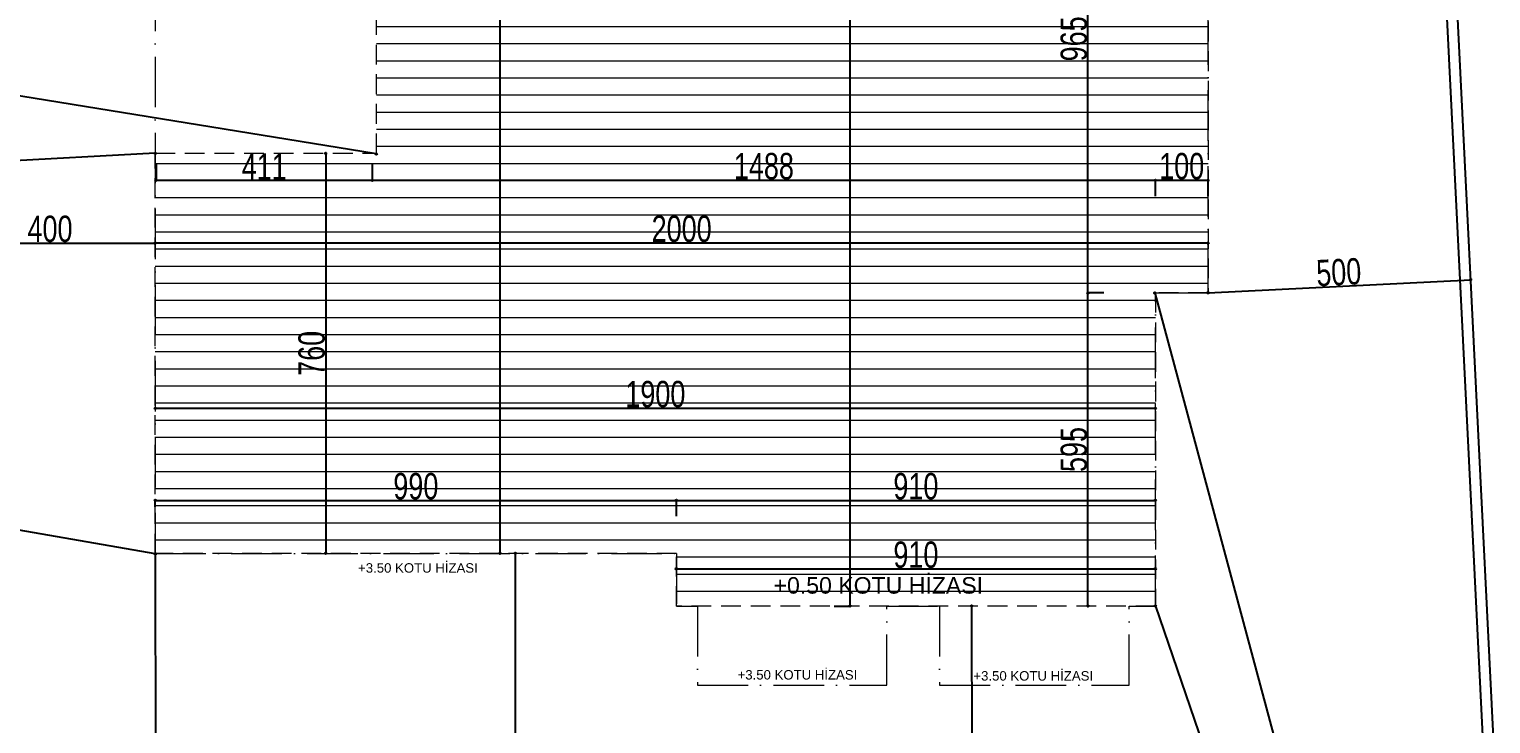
# Model space of a CAD drawing. Extents: x 775040 to 808375, y 4159409 to 4163651.
# Drawn here: x 778749 to 779443, y 4162014 to 4162344 of the extents above; entities that cross this region are included whole.
import ezdxf

# ---------------------------------------------------------------- set-up
doc = ezdxf.new("R2010")
doc.units = 0
doc.header["$MEASUREMENT"] = 0
doc.header["$PDMODE"] = 3
for name, pattern in [('ACAD_ISO10W100', [18, 12, -3, 0, -3]), ('DUZ', [500, 500]), ('HIDDEN', [0.375, 0.25, -0.125])]:
    doc.linetypes.add(name, pattern=pattern)
doc.layers.get('0').update_dxf_attribs({"linetype": 'DUZ'})
for name, color, linetype, lineweight in [('Z_dış ölçü', 115, 'Continuous', 25), ('Z_g1', 1, 'Continuous', 5), ('Z_iç ölçü dikey', 111, 'Continuous', 25), ('Z_iç ölçü yatay', 75, 'Continuous', 20), ('Z_tarama', 8, 'Continuous', 5), ('Z_yazı', 4, 'Continuous', 20), ('Z_zemin kat emsal', 1, 'Continuous', 9)]:
    doc.layers.add(name, color=color, linetype=linetype, lineweight=lineweight)
doc.styles.add('50', font='swisscl.ttf', dxfattribs={"height": 50})
doc.styles.add('ARIAL', font='ariblk.ttf', dxfattribs={"height": 1})
doc.styles.add('OLCU', font='stylu.ttf', dxfattribs={"oblique": 20, "height": 10})
doc.dimstyles.new('dış ölçü', dxfattribs={"dimtxt": 10, "dimasz": 6, "dimexe": 0, "dimexo": 20, "dimgap": 1, "dimtad": 1, "dimdec": 0, "dimdsep": 46, "dimtxsty": 'OLCU', "dimblk": 'SMALL', "dimcen": 2.5, "dimadec": 0, "dimazin": 0, "dimtfac": 1, "dimtdec": 0, "dimtofl": 0, "dimtmove": 0, "dimatfit": 3, "dimldrblk": 'SMALL', "dimfxl": 0, "dimtolj": 1, "dimtzin": 0, "dimarcsym": 0})

# ---------------------------------------------------------------- blocks, each defined once
blk = doc.blocks.new('_Small')
at = {"color": 0, "linetype": 'ByBlock', "lineweight": -2}
blk.add_circle((0, 0), 0.25, dxfattribs=at)
blk = doc.blocks.new('*D1203')
at = {"layer": 'Defpoints', "color": 0, "transparency": 16777216}
for p in [(775301.2, 4170198.3), (775301.4, 4170199.5), (778130.9, 4169740.5)]:
    blk.add_point(p, dxfattribs=at)
at = {"layer": 'Z_iç ölçü yatay', "color": 0, "lineweight": -2, "transparency": 16777216}
blk.add_line((778130.7, 4169739.3), (775301.2, 4170198.3), dxfattribs=at)
at = {"layer": 'Z_iç ölçü yatay', "color": 0, "lineweight": -2, "transparency": 16777216, "xscale": 6, "yscale": 6, "zscale": 6}
for p, rotation in [((775301.2, 4170198.3), 170.7863126378747), ((778130.7, 4169739.3), 350.7863126378747)]:
    blk.add_blockref('_Small', p, dxfattribs=dict(at, rotation=rotation))
at = {"layer": 'Z_iç ölçü yatay', "color": 0, "transparency": 16777216, "insert": (776720.2, 4169995), "char_height": 50, "attachment_point": 5, "rotation": 350.7863, "style": '50'}
blk.add_mtext('\\A1;2866', dxfattribs=at)
blk = doc.blocks.new('*D1205')
at = {"layer": 'Defpoints', "color": 0, "transparency": 16777216}
for p in [(777710.9, 4169740.5), (774358.6, 4169559.2), (774358.6, 4169559.2)]:
    blk.add_point(p, dxfattribs=at)
at = {"layer": 'Z_iç ölçü yatay', "color": 0, "lineweight": -2, "transparency": 16777216}
blk.add_line((777710.9, 4169740.5), (774358.6, 4169559.2), dxfattribs=at)
at = {"layer": 'Z_iç ölçü yatay', "color": 0, "lineweight": -2, "transparency": 16777216, "xscale": 6, "yscale": 6, "zscale": 6}
for p, rotation in [((777710.9, 4169740.5), 3.095714056865608), ((774358.6, 4169559.2), 183.0957140568657)]:
    blk.add_blockref('_Small', p, dxfattribs=dict(at, rotation=rotation))
at = {"layer": 'Z_iç ölçü yatay', "color": 0, "transparency": 16777216, "insert": (776033.3, 4169676.5), "char_height": 50, "attachment_point": 5, "rotation": 3.0957, "style": '50'}
blk.add_mtext('\\A1;3357', dxfattribs=at)
blk = doc.blocks.new('*D1206')
at = {"layer": 'Defpoints', "color": 0, "transparency": 16777216}
for p in [(774358.5, 4169559.1), (774358.6, 4169559.6), (777710.9, 4168980.5)]:
    blk.add_point(p, dxfattribs=at)
at = {"layer": 'Z_iç ölçü yatay', "color": 0, "lineweight": -2, "transparency": 16777216}
blk.add_line((777710.8, 4168980), (774358.5, 4169559.1), dxfattribs=at)
at = {"layer": 'Z_iç ölçü yatay', "color": 0, "lineweight": -2, "transparency": 16777216, "xscale": 6, "yscale": 6, "zscale": 6}
for p, rotation in [((774358.5, 4169559.1), 170.1990769017392), ((777710.8, 4168980), 350.1990769017392)]:
    blk.add_blockref('_Small', p, dxfattribs=dict(at, rotation=rotation))
at = {"layer": 'Z_iç ölçü yatay', "color": 0, "transparency": 16777216, "insert": (776039.2, 4169295.8), "char_height": 50, "attachment_point": 5, "rotation": 350.1991, "style": '50'}
blk.add_mtext('\\A1;3402', dxfattribs=at)
blk = doc.blocks.new('*D1207')
at = {"layer": 'Defpoints', "color": 0, "transparency": 16777216}
for p in [(777710.8, 4168979.6), (777711.3, 4167975.1), (777711.3, 4167975.1)]:
    blk.add_point(p, dxfattribs=at)
at = {"layer": 'Z_iç ölçü yatay', "color": 0, "lineweight": -2, "transparency": 16777216}
blk.add_line((777710.8, 4168979.6), (777711.3, 4167975.1), dxfattribs=at)
at = {"layer": 'Z_iç ölçü yatay', "color": 0, "lineweight": -2, "transparency": 16777216, "xscale": 6, "yscale": 6, "zscale": 6}
for p, rotation in [((777710.8, 4168979.6), 90.02767157173999), ((777711.3, 4167975.1), 270.02767157174)]:
    blk.add_blockref('_Small', p, dxfattribs=dict(at, rotation=rotation))
at = {"layer": 'Z_iç ölçü yatay', "color": 0, "transparency": 16777216, "insert": (777737.6, 4168477.4), "char_height": 50, "attachment_point": 5, "rotation": 270.0277, "style": '50'}
blk.add_mtext('\\A1;1005', dxfattribs=at)
blk = doc.blocks.new('*D1208')
at = {"layer": 'Defpoints', "color": 0, "transparency": 16777216}
for p in [(778394.7, 4168980.5), (778393.6, 4167652.7), (778393.6, 4167652.7)]:
    blk.add_point(p, dxfattribs=at)
at = {"layer": 'Z_iç ölçü yatay', "color": 0, "lineweight": -2, "transparency": 16777216}
blk.add_line((778394.7, 4168980.5), (778393.6, 4167652.7), dxfattribs=at)
at = {"layer": 'Z_iç ölçü yatay', "color": 0, "lineweight": -2, "transparency": 16777216, "xscale": 6, "yscale": 6, "zscale": 6}
for p, rotation in [((778394.7, 4168980.5), 89.95209604841035), ((778393.6, 4167652.7), 269.9520960484103)]:
    blk.add_blockref('_Small', p, dxfattribs=dict(at, rotation=rotation))
at = {"layer": 'Z_iç ölçü yatay', "color": 0, "transparency": 16777216, "insert": (778367.6, 4168316.6), "char_height": 50, "attachment_point": 5, "rotation": 89.9521, "style": '50'}
blk.add_mtext('\\A1;1328', dxfattribs=at)
blk = doc.blocks.new('*D1209')
at = {"layer": 'Defpoints', "color": 0, "transparency": 16777216}
for p in [(779610.9, 4168880.5), (780347.9, 4166729.3), (780347.9, 4166729.3)]:
    blk.add_point(p, dxfattribs=at)
at = {"layer": 'Z_iç ölçü yatay', "color": 0, "lineweight": -2, "transparency": 16777216}
blk.add_line((779610.9, 4168880.5), (780347.9, 4166729.3), dxfattribs=at)
at = {"layer": 'Z_iç ölçü yatay', "color": 0, "lineweight": -2, "transparency": 16777216, "xscale": 6, "yscale": 6, "zscale": 6}
for p, rotation in [((779610.9, 4168880.5), 108.9099723857733), ((780347.9, 4166729.3), 288.9099723857732)]:
    blk.add_blockref('_Small', p, dxfattribs=dict(at, rotation=rotation))
at = {"layer": 'Z_iç ölçü yatay', "color": 0, "transparency": 16777216, "insert": (780004.1, 4167813.4), "char_height": 50, "attachment_point": 5, "rotation": 288.91, "style": '50'}
blk.add_mtext('\\A1;2274', dxfattribs=at)
blk = doc.blocks.new('*D1210')
at = {"layer": 'Defpoints', "color": 0, "transparency": 16777216}
for p in [(780210, 4169500.3), (780210, 4169500.3), (779710.9, 4169475.5)]:
    blk.add_point(p, dxfattribs=at)
at = {"layer": 'Z_iç ölçü yatay', "color": 0, "lineweight": -2, "transparency": 16777216}
blk.add_line((779710.9, 4169475.5), (780210, 4169500.3), dxfattribs=at)
at = {"layer": 'Z_iç ölçü yatay', "color": 0, "lineweight": -2, "transparency": 16777216, "xscale": 6, "yscale": 6, "zscale": 6}
for p, rotation in [((780210, 4169500.3), 2.847526263459315), ((779710.9, 4169475.5), 182.8475262634593)]:
    blk.add_blockref('_Small', p, dxfattribs=dict(at, rotation=rotation))
at = {"layer": 'Z_iç ölçü yatay', "color": 0, "transparency": 16777216, "insert": (779959.2, 4169514.5), "char_height": 50, "attachment_point": 5, "rotation": 2.8475, "style": '50'}
blk.add_mtext('\\A1;500', dxfattribs=at)
blk = doc.blocks.new('*D1211')
at = {"layer": 'Defpoints', "color": 0, "transparency": 16777216}
for p in [(779610.9, 4169475.5), (780348.3, 4166729), (780349.4, 4166729.3)]:
    blk.add_point(p, dxfattribs=at)
at = {"layer": 'Z_iç ölçü yatay', "color": 0, "lineweight": -2, "transparency": 16777216}
blk.add_line((779609.8, 4169475.2), (780348.3, 4166729), dxfattribs=at)
at = {"layer": 'Z_iç ölçü yatay', "color": 0, "lineweight": -2, "transparency": 16777216, "xscale": 6, "yscale": 6, "zscale": 6}
for p, rotation in [((779609.8, 4169475.2), 105.0505639076078), ((780348.3, 4166729), 285.0505639076078)]:
    blk.add_blockref('_Small', p, dxfattribs=dict(at, rotation=rotation))
at = {"layer": 'Z_iç ölçü yatay', "color": 0, "transparency": 16777216, "insert": (780004.8, 4168109), "char_height": 50, "attachment_point": 5, "rotation": 285.0506, "style": '50'}
blk.add_mtext('\\A1;2844', dxfattribs=at)
blk = doc.blocks.new('*D1215')
at = {"layer": 'Defpoints', "color": 0, "transparency": 16777216}
for p in [(779261.7, 4168880.5), (779264.8, 4167241), (779264.8, 4167241)]:
    blk.add_point(p, dxfattribs=at)
at = {"layer": 'Z_iç ölçü yatay', "color": 0, "lineweight": -2, "transparency": 16777216}
blk.add_line((779261.7, 4168880.5), (779264.8, 4167241), dxfattribs=at)
at = {"layer": 'Z_iç ölçü yatay', "color": 0, "lineweight": -2, "transparency": 16777216, "xscale": 6, "yscale": 6, "zscale": 6}
for p, rotation in [((779261.7, 4168880.5), 90.10614924879127), ((779264.8, 4167241), 270.1061492487913)]:
    blk.add_blockref('_Small', p, dxfattribs=dict(at, rotation=rotation))
at = {"layer": 'Z_iç ölçü yatay', "color": 0, "transparency": 16777216, "insert": (779289.9, 4168060.8), "char_height": 50, "attachment_point": 5, "rotation": 270.1061, "style": '50'}
blk.add_mtext('\\A1;1639', dxfattribs=at)
blk = doc.blocks.new('*D1227')
at = {"layer": 'Defpoints', "color": 0, "transparency": 16777216}
for p in [(777712.4, 4169740.5), (778123.2, 4169740.5), (778123.2, 4169689.2)]:
    blk.add_point(p, dxfattribs=at)
at = {"layer": 'Z_iç ölçü yatay', "color": 0, "lineweight": -2, "transparency": 16777216}
for p, q in [((777712.4, 4169719.2), (777712.4, 4169689.2)), ((778123.2, 4169719.2), (778123.2, 4169689.2)), ((777712.4, 4169689.2), (778123.2, 4169689.2))]:
    blk.add_line(p, q, dxfattribs=at)
at = {"layer": 'Z_iç ölçü yatay', "color": 0, "lineweight": -2, "transparency": 16777216, "xscale": 6, "yscale": 6, "zscale": 6, "rotation": 180}
blk.add_blockref('_Small', (777712.4, 4169689.2), dxfattribs=at)
at = {"layer": 'Z_iç ölçü yatay', "color": 0, "lineweight": -2, "transparency": 16777216, "xscale": 6, "yscale": 6, "zscale": 6}
blk.add_blockref('_Small', (778123.2, 4169689.2), dxfattribs=at)
at = {"layer": 'Z_iç ölçü yatay', "color": 0, "transparency": 16777216, "insert": (777917.8, 4169715.2), "char_height": 50, "attachment_point": 5, "style": '50'}
blk.add_mtext('\\A1;411', dxfattribs=at)
blk = doc.blocks.new('*D1228')
at = {"layer": 'Defpoints', "color": 0, "transparency": 16777216}
for p in [(778123.2, 4169740.5), (779610.9, 4169689.2), (779610.9, 4169475.5)]:
    blk.add_point(p, dxfattribs=at)
at = {"layer": 'Z_iç ölçü yatay', "color": 0, "lineweight": -2, "transparency": 16777216}
for p, q in [((778123.2, 4169719.2), (778123.2, 4169689.2)), ((778123.2, 4169689.2), (779610.9, 4169689.2)), ((779610.9, 4169659.2), (779610.9, 4169689.2))]:
    blk.add_line(p, q, dxfattribs=at)
at = {"layer": 'Z_iç ölçü yatay', "color": 0, "lineweight": -2, "transparency": 16777216, "xscale": 6, "yscale": 6, "zscale": 6, "rotation": 180}
blk.add_blockref('_Small', (778123.2, 4169689.2), dxfattribs=at)
at = {"layer": 'Z_iç ölçü yatay', "color": 0, "lineweight": -2, "transparency": 16777216, "xscale": 6, "yscale": 6, "zscale": 6}
blk.add_blockref('_Small', (779610.9, 4169689.2), dxfattribs=at)
at = {"layer": 'Z_iç ölçü yatay', "color": 0, "transparency": 16777216, "insert": (778867.1, 4169715.8), "char_height": 50, "attachment_point": 5, "style": '50'}
blk.add_mtext('\\A1;1488', dxfattribs=at)
blk = doc.blocks.new('*D1229')
at = {"layer": 'Defpoints', "color": 0, "transparency": 16777216}
for p in [(779710.9, 4169689.2), (779610.9, 4169475.5), (779710.9, 4169475.5)]:
    blk.add_point(p, dxfattribs=at)
at = {"layer": 'Z_iç ölçü yatay', "color": 0, "lineweight": -2, "transparency": 16777216}
for p, q in [((779610.9, 4169659.2), (779610.9, 4169689.2)), ((779610.9, 4169689.2), (779710.9, 4169689.2)), ((779710.9, 4169659.2), (779710.9, 4169689.2))]:
    blk.add_line(p, q, dxfattribs=at)
at = {"layer": 'Z_iç ölçü yatay', "color": 0, "lineweight": -2, "transparency": 16777216, "xscale": 6, "yscale": 6, "zscale": 6, "rotation": 180}
blk.add_blockref('_Small', (779610.9, 4169689.2), dxfattribs=at)
at = {"layer": 'Z_iç ölçü yatay', "color": 0, "lineweight": -2, "transparency": 16777216, "xscale": 6, "yscale": 6, "zscale": 6}
blk.add_blockref('_Small', (779710.9, 4169689.2), dxfattribs=at)
at = {"layer": 'Z_iç ölçü yatay', "color": 0, "transparency": 16777216, "insert": (779660.9, 4169715.8), "char_height": 50, "attachment_point": 5, "style": '50'}
blk.add_mtext('\\A1;100', dxfattribs=at)
blk = doc.blocks.new('*D1230')
at = {"layer": 'Defpoints', "color": 0, "transparency": 16777216}
for p in [(779710.9, 4169570.2), (777710.9, 4169547.2), (779710.9, 4169547.2)]:
    blk.add_point(p, dxfattribs=at)
at = {"layer": 'Z_iç ölçü yatay', "color": 0, "lineweight": -2, "transparency": 16777216}
for p, q in [((777710.9, 4169567.2), (777710.9, 4169570.2)), ((777710.9, 4169570.2), (779710.9, 4169570.2)), ((779710.9, 4169567.2), (779710.9, 4169570.2))]:
    blk.add_line(p, q, dxfattribs=at)
at = {"layer": 'Z_iç ölçü yatay', "color": 0, "lineweight": -2, "transparency": 16777216, "xscale": 6, "yscale": 6, "zscale": 6, "rotation": 180}
blk.add_blockref('_Small', (777710.9, 4169570.2), dxfattribs=at)
at = {"layer": 'Z_iç ölçü yatay', "color": 0, "lineweight": -2, "transparency": 16777216, "xscale": 6, "yscale": 6, "zscale": 6}
blk.add_blockref('_Small', (779710.9, 4169570.2), dxfattribs=at)
at = {"layer": 'Z_iç ölçü yatay', "color": 0, "transparency": 16777216, "insert": (778710.9, 4169596.8), "char_height": 50, "attachment_point": 5, "style": '50'}
blk.add_mtext('\\A1;2000', dxfattribs=at)
blk = doc.blocks.new('*D1231')
at = {"layer": 'Defpoints', "color": 0, "transparency": 16777216}
for p in [(779610.9, 4169256.2), (777710.9, 4169239.2), (779610.9, 4169239.2)]:
    blk.add_point(p, dxfattribs=at)
at = {"layer": 'Z_iç ölçü yatay', "color": 0, "lineweight": -2, "transparency": 16777216}
blk.add_line((777710.9, 4169256.2), (779610.9, 4169256.2), dxfattribs=at)
at = {"layer": 'Z_iç ölçü yatay', "color": 0, "lineweight": -2, "transparency": 16777216, "xscale": 6, "yscale": 6, "zscale": 6, "rotation": 180}
blk.add_blockref('_Small', (777710.9, 4169256.2), dxfattribs=at)
at = {"layer": 'Z_iç ölçü yatay', "color": 0, "lineweight": -2, "transparency": 16777216, "xscale": 6, "yscale": 6, "zscale": 6}
blk.add_blockref('_Small', (779610.9, 4169256.2), dxfattribs=at)
at = {"layer": 'Z_iç ölçü yatay', "color": 0, "transparency": 16777216, "insert": (778660.9, 4169282.8), "char_height": 50, "attachment_point": 5, "style": '50'}
blk.add_mtext('\\A1;1900', dxfattribs=at)
blk = doc.blocks.new('*D1232')
at = {"layer": 'Defpoints', "color": 0, "transparency": 16777216}
for p in [(778700.9, 4169081.2), (777710.9, 4169049.2), (778700.9, 4168980.5)]:
    blk.add_point(p, dxfattribs=at)
at = {"layer": 'Z_iç ölçü yatay', "color": 0, "lineweight": -2, "transparency": 16777216}
for p, q in [((777710.9, 4169069.2), (777710.9, 4169081.2)), ((777710.9, 4169081.2), (778700.9, 4169081.2)), ((778700.9, 4169051.2), (778700.9, 4169081.2))]:
    blk.add_line(p, q, dxfattribs=at)
at = {"layer": 'Z_iç ölçü yatay', "color": 0, "lineweight": -2, "transparency": 16777216, "xscale": 6, "yscale": 6, "zscale": 6, "rotation": 180}
blk.add_blockref('_Small', (777710.9, 4169081.2), dxfattribs=at)
at = {"layer": 'Z_iç ölçü yatay', "color": 0, "lineweight": -2, "transparency": 16777216, "xscale": 6, "yscale": 6, "zscale": 6}
blk.add_blockref('_Small', (778700.9, 4169081.2), dxfattribs=at)
at = {"layer": 'Z_iç ölçü yatay', "color": 0, "transparency": 16777216, "insert": (778205.9, 4169107.8), "char_height": 50, "attachment_point": 5, "style": '50'}
blk.add_mtext('\\A1;990', dxfattribs=at)
blk = doc.blocks.new('*D1233')
at = {"layer": 'Defpoints', "color": 0, "transparency": 16777216}
for p in [(779610.9, 4169081.2), (779610.9, 4169081.2), (778700.9, 4168980.5)]:
    blk.add_point(p, dxfattribs=at)
at = {"layer": 'Z_iç ölçü yatay', "color": 0, "lineweight": -2, "transparency": 16777216}
for p, q in [((778700.9, 4169051.2), (778700.9, 4169081.2)), ((778700.9, 4169081.2), (779610.9, 4169081.2))]:
    blk.add_line(p, q, dxfattribs=at)
at = {"layer": 'Z_iç ölçü yatay', "color": 0, "lineweight": -2, "transparency": 16777216, "xscale": 6, "yscale": 6, "zscale": 6, "rotation": 180}
blk.add_blockref('_Small', (778700.9, 4169081.2), dxfattribs=at)
at = {"layer": 'Z_iç ölçü yatay', "color": 0, "lineweight": -2, "transparency": 16777216, "xscale": 6, "yscale": 6, "zscale": 6}
blk.add_blockref('_Small', (779610.9, 4169081.2), dxfattribs=at)
at = {"layer": 'Z_iç ölçü yatay', "color": 0, "transparency": 16777216, "insert": (779155.9, 4169107.8), "char_height": 50, "attachment_point": 5, "style": '50'}
blk.add_mtext('\\A1;910', dxfattribs=at)
blk = doc.blocks.new('*D1234')
at = {"layer": 'Defpoints', "color": 0, "transparency": 16777216}
for p in [(778700.9, 4168951.2), (779610.9, 4168951.2), (779610.9, 4168951.2)]:
    blk.add_point(p, dxfattribs=at)
at = {"layer": 'Z_iç ölçü yatay', "color": 0, "lineweight": -2, "transparency": 16777216}
blk.add_line((778700.9, 4168951.2), (779610.9, 4168951.2), dxfattribs=at)
at = {"layer": 'Z_iç ölçü yatay', "color": 0, "lineweight": -2, "transparency": 16777216, "xscale": 6, "yscale": 6, "zscale": 6, "rotation": 180}
blk.add_blockref('_Small', (778700.9, 4168951.2), dxfattribs=at)
at = {"layer": 'Z_iç ölçü yatay', "color": 0, "lineweight": -2, "transparency": 16777216, "xscale": 6, "yscale": 6, "zscale": 6}
blk.add_blockref('_Small', (779610.9, 4168951.2), dxfattribs=at)
at = {"layer": 'Z_iç ölçü yatay', "color": 0, "transparency": 16777216, "insert": (779155.9, 4168977.8), "char_height": 50, "attachment_point": 5, "style": '50'}
blk.add_mtext('\\A1;910', dxfattribs=at)
blk = doc.blocks.new('*D1237')
at = {"layer": 'Defpoints', "color": 0, "transparency": 16777216}
for p in [(778383.7, 4171410.5), (778365.7, 4168980.5), (778383.7, 4168980.5)]:
    blk.add_point(p, dxfattribs=at)
at = {"layer": 'Z_iç ölçü yatay', "color": 0, "lineweight": -2, "transparency": 16777216}
blk.add_line((778365.7, 4171410.5), (778365.7, 4168980.5), dxfattribs=at)
at = {"layer": 'Z_iç ölçü yatay', "color": 0, "lineweight": -2, "transparency": 16777216, "xscale": 6, "yscale": 6, "zscale": 6}
for p, rotation in [((778365.7, 4171410.5), 90), ((778365.7, 4168980.5), 270)]:
    blk.add_blockref('_Small', p, dxfattribs=dict(at, rotation=rotation))
at = {"layer": 'Z_iç ölçü yatay', "color": 0, "transparency": 16777216, "insert": (778339.1, 4170195.5), "char_height": 50, "attachment_point": 5, "rotation": 90, "style": '50'}
blk.add_mtext('\\A1;2430', dxfattribs=at)
blk = doc.blocks.new('*D1238')
at = {"layer": 'Defpoints', "color": 0, "transparency": 16777216}
for p in [(778030.7, 4169740.5), (778034.7, 4168980.5), (778053.7, 4168980.5)]:
    blk.add_point(p, dxfattribs=at)
at = {"layer": 'Z_iç ölçü yatay', "color": 0, "lineweight": -2, "transparency": 16777216}
blk.add_line((778034.7, 4169740.5), (778034.7, 4168980.5), dxfattribs=at)
at = {"layer": 'Z_iç ölçü yatay', "color": 0, "lineweight": -2, "transparency": 16777216, "xscale": 6, "yscale": 6, "zscale": 6}
for p, rotation in [((778034.7, 4169740.5), 90), ((778034.7, 4168980.5), 270)]:
    blk.add_blockref('_Small', p, dxfattribs=dict(at, rotation=rotation))
at = {"layer": 'Z_iç ölçü yatay', "color": 0, "transparency": 16777216, "insert": (778008.1, 4169360.5), "char_height": 50, "attachment_point": 5, "rotation": 90, "style": '50'}
blk.add_mtext('\\A1;760', dxfattribs=at)
blk = doc.blocks.new('*D1239')
at = {"layer": 'Defpoints', "color": 0, "transparency": 16777216}
for p in [(778891.7, 4171410.5), (779030.7, 4171410.5), (778957.7, 4168880.5)]:
    blk.add_point(p, dxfattribs=at)
at = {"layer": 'Z_iç ölçü yatay', "color": 0, "lineweight": -2, "transparency": 16777216}
for p, q in [((779000.7, 4171410.5), (779030.7, 4171410.5)), ((779030.7, 4168880.5), (779030.7, 4171410.5)), ((779000.7, 4168880.5), (779030.7, 4168880.5))]:
    blk.add_line(p, q, dxfattribs=at)
at = {"layer": 'Z_iç ölçü yatay', "color": 0, "lineweight": -2, "transparency": 16777216, "xscale": 6, "yscale": 6, "zscale": 6}
for p, rotation in [((779030.7, 4171410.5), 90), ((779030.7, 4168880.5), 270)]:
    blk.add_blockref('_Small', p, dxfattribs=dict(at, rotation=rotation))
at = {"layer": 'Z_iç ölçü yatay', "color": 0, "transparency": 16777216, "insert": (779004.1, 4170145.5), "char_height": 50, "attachment_point": 5, "rotation": 90, "style": '50'}
blk.add_mtext('\\A1;2530', dxfattribs=at)
blk = doc.blocks.new('*D1240')
at = {"layer": 'Defpoints', "color": 0, "transparency": 16777216}
for p in [(779482.7, 4169475.2), (779608.3, 4169475.2), (779497.7, 4168880.5)]:
    blk.add_point(p, dxfattribs=at)
at = {"layer": 'Z_iç ölçü yatay', "color": 0, "lineweight": -2, "transparency": 16777216}
for p in [(779512.7, 4169475.2), (779482.7, 4168880.5)]:
    blk.add_line(p, (779482.7, 4169475.2), dxfattribs=at)
at = {"layer": 'Z_iç ölçü yatay', "color": 0, "lineweight": -2, "transparency": 16777216, "xscale": 6, "yscale": 6, "zscale": 6}
for p, rotation in [((779482.7, 4169475.2), 90), ((779482.7, 4168880.5), 270)]:
    blk.add_blockref('_Small', p, dxfattribs=dict(at, rotation=rotation))
at = {"layer": 'Z_iç ölçü yatay', "color": 0, "transparency": 16777216, "insert": (779456.1, 4169177.9), "char_height": 50, "attachment_point": 5, "rotation": 90, "style": '50'}
blk.add_mtext('\\A1;595', dxfattribs=at)
blk = doc.blocks.new('*D1241')
at = {"layer": 'Defpoints', "color": 0, "transparency": 16777216}
for p in [(779482.7, 4170440.5), (779710.9, 4170440.5), (779608.3, 4169475.2)]:
    blk.add_point(p, dxfattribs=at)
at = {"layer": 'Z_iç ölçü yatay', "color": 0, "lineweight": -2, "transparency": 16777216}
for p, q in [((779512.7, 4170440.5), (779482.7, 4170440.5)), ((779482.7, 4169475.2), (779482.7, 4170440.5)), ((779512.7, 4169475.2), (779482.7, 4169475.2))]:
    blk.add_line(p, q, dxfattribs=at)
at = {"layer": 'Z_iç ölçü yatay', "color": 0, "lineweight": -2, "transparency": 16777216, "xscale": 6, "yscale": 6, "zscale": 6}
for p, rotation in [((779482.7, 4170440.5), 90), ((779482.7, 4169475.2), 270)]:
    blk.add_blockref('_Small', p, dxfattribs=dict(at, rotation=rotation))
at = {"layer": 'Z_iç ölçü yatay', "color": 0, "transparency": 16777216, "insert": (779456.1, 4169957.9), "char_height": 50, "attachment_point": 5, "rotation": 90, "style": '50'}
blk.add_mtext('\\A1;965', dxfattribs=at)
blk = doc.blocks.new('*D1243')
at = {"layer": 'Defpoints', "color": 0, "transparency": 16777216}
for p in [(777710.9, 4169570.1), (777310.9, 4169546.6), (777710.9, 4169551.6)]:
    blk.add_point(p, dxfattribs=at)
at = {"layer": 'Z_iç ölçü yatay', "color": 0, "lineweight": -2, "transparency": 16777216}
for p, q in [((777310.9, 4169566.6), (777310.9, 4169570.1)), ((777310.9, 4169570.1), (777710.9, 4169570.1))]:
    blk.add_line(p, q, dxfattribs=at)
at = {"layer": 'Z_iç ölçü yatay', "color": 0, "lineweight": -2, "transparency": 16777216, "xscale": 6, "yscale": 6, "zscale": 6, "rotation": 180}
blk.add_blockref('_Small', (777310.9, 4169570.1), dxfattribs=at)
at = {"layer": 'Z_iç ölçü yatay', "color": 0, "lineweight": -2, "transparency": 16777216, "xscale": 6, "yscale": 6, "zscale": 6}
blk.add_blockref('_Small', (777710.9, 4169570.1), dxfattribs=at)
at = {"layer": 'Z_iç ölçü yatay', "color": 0, "transparency": 16777216, "insert": (777510.9, 4169596.7), "char_height": 50, "attachment_point": 5, "style": '50'}
blk.add_mtext('\\A1;400', dxfattribs=at)
blk = doc.blocks.new('WE')
at = {"layer": 'Z_tarama'}
h = blk.add_hatch(dxfattribs=at)
h.set_pattern_fill('ANSI31', color=256, scale=260, angle=135, style=0)
h.set_pattern_definition([(180, (-797443, -4198493), (-4e-15, -32.5), [])])
h.paths.add_polyline_path([(-654.82, 765.31), (145.18, 765.31), (145.18, 705.31), (440.18, 705.31), (440.18, 765.31), (1245.18, 765.31), (1245.18, -204.69), (1345.18, -204.69), (1345.18, -1169.69), (1245.18, -1169.69), (1245.18, -1764.69), (335.18, -1764.69), (335.18, -1664.69), (-654.82, -1664.69), (-654.82, -904.69), (-234.82, -904.69), (-234.82, -124.69), (-442.34, -124.69), (-442.34, -44.69), (-654.82, -44.69)])
at = {"layer": 'Z_dış ölçü', "color": 3, "linetype": 'Continuous'}
blk.add_lwpolyline([(1720.04, 1353.23), (528.35, 1309.28), (-975.12, 1253.83), (-1622.14, 1241.34), (-2104.27, 1232.03), (-2572.78, 290.6), (-3064.29, -446.12), (-3784.83, -1045.52), (-4007.1, -1086), (1982.12, -3915.91), (1730.81, 1136.63), (1720.04, 1353.23)], dxfattribs=at)
blk.add_lwpolyline([(1701.04, 1332.51), (529.08, 1289.29), (-974.56, 1233.84), (-1621.75, 1221.34), (-2091.76, 1212.27), (-2555.44, 280.56), (-3049.26, -459.63), (-3776.08, -1064.26), (-3942.25, -1094.52), (1960.49, -3883.57), (1710.84, 1135.64)], close=True, dxfattribs=at)
at = {"layer": 'Z_yazı', "linetype": 'ACAD_ISO10W100', "ltscale": 8}
blk.add_lwpolyline([(-654.82, 145.15), (-654.82, -1664.72), (335.18, -1664.72), (335.18, -1764.72), (375.18, -1764.72), (375.18, -1914.72), (735.18, -1914.72), (735.18, -1764.72), (835.18, -1764.72), (835.18, -1914.72), (1195.18, -1914.72), (1195.18, -1764.72), (1245.18, -1764.72), (1245.18, -1169.72), (1345.18, -1169.72), (1345.18, 165.28)], dxfattribs=at)
at = {"layer": 'Z_zemin kat emsal', "linetype": 'HIDDEN', "ltscale": 150}
blk.add_lwpolyline([(-654.82, 765.31), (145.18, 765.31), (145.18, 705.31), (440.18, 705.31), (440.18, 765.31), (1245.18, 765.31), (1245.18, -204.69), (1345.18, -204.69), (1345.18, -1169.69), (1245.18, -1169.69), (1245.18, -1764.69), (335.18, -1764.69), (335.18, -1664.69), (-654.82, -1664.69), (-654.82, -904.69), (-234.82, -904.69), (-234.82, -124.69), (-442.34, -124.69), (-442.34, -44.69), (-654.82, -44.69), (-654.82, 765.31)], dxfattribs=at)
at = {"layer": 'Z_g1', "insert": (718.7, -1725.64), "char_height": 31.36, "width": 911.6863, "attachment_point": 5, "style": 'ARIAL'}
blk.add_mtext('{\\fArial|b0|i0|c162|p34;+0.50 KOTU HİZASI}', dxfattribs=at)
at = {"layer": 'Z_yazı', "char_height": 17.92, "width": 520.9636, "attachment_point": 5, "style": 'ARIAL'}
for insert in [(-155.91, -1692.4), (565.09, -1895.4), (1013.09, -1897.4)]:
    blk.add_mtext('{\\fArial|b0|i0|c162|p34;+3.50 KOTU HİZASI}', dxfattribs=dict(at, insert=insert))
at = {"layer": 'Z_iç ölçü yatay'}
for base, p1, p2, picture, middle in [((0, -1664.69), (18, 765.31), (18, -1664.69), '*D1237', (-26.64, -449.69)), ((665, 765.31), (592, -1764.69), (526, 765.31), '*D1239', (638.36, -499.69)), ((1117, -204.69), (1242.59, -1169.99), (1345.18, -204.69), '*D1241', (1090.39, -687.34)), ((-331, -1664.69), (-335, -904.69), (-312, -1664.69), '*D1238', (-357.61, -1284.69)), ((1117, -1169.99), (1132, -1764.69), (1242.59, -1169.99), '*D1240', (1090.39, -1467.34))]:
    dim = blk.add_linear_dim(base=base, p1=p1, p2=p2, angle=90, dimstyle='dış ölçü', override={"dimtxsty": '50'}, dxfattribs=at)
    dim.commit()
    dim.dimension.update_dxf_attribs({"geometry": picture, "text_midpoint": middle, "insert": (-778365.75, -4170645.2)})
for p1, p2, distance, picture, middle in [((-234.82, -904.69), (-3064.33, -445.72), 1.24, '*D1203', (-1645.52, -650.16)), ((-654.82, -904.69), (-4007.1, -1086), 0, '*D1205', (-2332.4, -968.74)), ((-654.82, -1664.69), (-4007.12, -1085.6), 0.51, '*D1206', (-2326.52, -1349.4)), ((1345.18, -1169.69), (1844.29, -1144.87), 0, '*D1210', (1593.41, -1130.71)), ((1245.18, -1169.69), (1983.62, -3915.91), -1.13, '*D1211', (1639, -2536.19)), ((-654.98, -1665.59), (-654.49, -2670.11), 0, '*D1207', (-628.13, -2167.84)), ((29, -1664.69), (27.89, -2992.53), 0, '*D1208', (1.81, -2328.59)), ((896, -1764.69), (899.04, -3404.15), 0, '*D1215', (924.16, -2584.37)), ((1245.18, -1764.69), (1982.12, -3915.91), 0, '*D1209', (1638.34, -2831.85))]:
    dim = blk.add_aligned_dim(p1=p1, p2=p2, distance=distance, dimstyle='dış ölçü', override={"dimtxsty": '50'}, dxfattribs=at)
    dim.commit()
    dim.dimension.update_dxf_attribs({"geometry": picture, "text_midpoint": middle, "insert": (-778365.75, -4170645.2)})
for base, p1, p2, picture, middle in [((-242.55, -956), (-653.32, -904.69), (-242.55, -904.69), '*D1227', (-447.94, -930)), ((1245.18, -956), (-242.55, -904.69), (1245.18, -1169.69), '*D1228', (501.31, -929.39)), ((1345.18, -956), (1245.18, -1169.69), (1345.18, -1169.69), '*D1229', (1295.18, -929.39)), ((-654.82, -1075.12), (-1054.82, -1098.56), (-654.82, -1093.58), '*D1243', (-854.82, -1048.51)), ((1345.18, -1075), (-654.82, -1098), (1345.18, -1098), '*D1230', (345.18, -1048.39)), ((1245.18, -1389), (-654.82, -1406), (1245.18, -1406), '*D1231', (295.18, -1362.39)), ((335.18, -1564), (-654.82, -1596), (335.18, -1664.69), '*D1232', (-159.82, -1537.39)), ((1245.18, -1564), (335.18, -1664.69), (1245.18, -1564), '*D1233', (790.18, -1537.39)), ((1245.18, -1694), (335.18, -1694), (1245.18, -1694), '*D1234', (790.18, -1667.39))]:
    dim = blk.add_linear_dim(base=base, p1=p1, p2=p2, dimstyle='dış ölçü', override={"dimtxsty": '50'}, dxfattribs=at)
    dim.commit()
    dim.dimension.update_dxf_attribs({"geometry": picture, "text_midpoint": middle, "insert": (-778365.75, -4170645.2)})

msp = doc.modelspace()

# ---------------------------------------------------------------- block references
at = {"layer": 'Z_iç ölçü dikey', "color": 5, "linetype": 'Continuous', "xscale": 0.25, "yscale": 0.25, "zscale": 0.25}
msp.add_blockref('WE', (778972.37, 4162510.87), dxfattribs=at)

doc.saveas('drawing.dxf')
